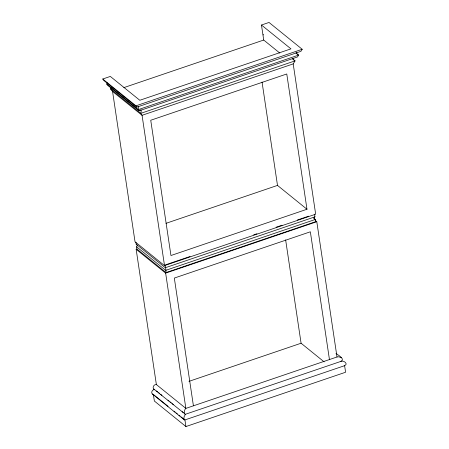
<?xml version="1.0" encoding="UTF-8"?>
<svg xmlns="http://www.w3.org/2000/svg" width="449" height="449" viewBox="0 0 449 449"><rect width="100%" height="100%" fill="white"/><g stroke="black" fill="none" stroke-linecap="round" stroke-linejoin="round"><path stroke-width="0.67" d="M296.716 52.135L296.783 53.79L298.607 55.109L297.474 56.956L139.151 110.802L107.912 85.546L106.677 83.98A2.458 2.043 -51 0 0 107.412 82.942M137.046 106.565L136.793 107.148L104.134 80.747L102.759 79.002L110.319 76.431L139.807 100.273L290.958 48.862L261.47 25.021L269.024 22.45L302.205 49.272L300.942 51.321L136.793 107.148L135.94 105.824L102.759 79.002M139.409 110.201L139.151 110.802L138.382 109.607L106.677 83.98M111.307 87.819A2.542 2.11 -51 0 1 110.544 88.891L112.564 91.461L142.058 115.303L293.203 63.893L295.06 60.879L292.361 58.696M185.392 414.281L184.039 416.88L183.989 418.996L184.634 420.023L344.608 365.682C348.727 364.004 343.536 359.89 340.87 361.4L185.392 414.281L153.788 389.081M314.541 214.156L314.945 216.845C313.436 217.26 314.059 219.196 315.333 219.449L315.669 221.671L166.029 272.565L136.906 249.021L136.575 246.804A1.695 1.409 -51 0 0 136.187 244.2L135.884 242.179M340.87 361.4C345.814 358.925 337.463 354.828 335.97 353.312M123.834 87.628L263.715 40.051L279.8 53.055M135.94 105.824L302.205 49.272M166.012 223.327L277.499 185.409L306.987 209.251L170.951 255.52L150.735 120.248L286.771 73.978L306.987 209.251M341.392 357.696L338.793 356.798L337.008 356.983L185.858 408.394L156.37 384.552L136.148 249.279L136.906 249.021M165.569 264.826L190.067 256.491M253.629 234.872L256.94 233.744M276.141 227.216L282.101 225.19M297.328 220.01L308.586 216.182M112.564 91.461L135.026 241.764L164.519 265.606L315.669 214.195L293.203 63.893M314.945 216.845L165.305 267.744L136.187 244.2M136.148 249.279L165.642 273.121L316.792 221.711L337.008 356.983M188.939 381.369L301.083 343.227L324.139 361.866M156.37 384.552A2.716 2.251 -51 0 0 153.283 386.729A2.716 2.251 -51 0 0 154.849 389.586A2.632 2.183 -51 0 0 151.857 391.696A2.632 2.183 -51 0 0 153.373 394.469L154.355 401.03L185.925 426.55L345.59 372.243L344.608 365.682M295.925 52.937L298.607 55.109L138.382 109.607L138.623 106.368M313.716 218.141L315.333 219.449L165.698 270.349L136.575 246.804M315.181 220.408L316.792 221.711M110.544 88.891L140.795 113.35L142.058 115.303L164.519 265.606M156.482 390.911L157.577 391.792M158.665 392.673L159.754 393.554M160.849 394.441L161.937 395.322M167.937 400.171L169.032 401.052M170.12 401.934L171.209 402.815M172.304 403.702L173.393 404.583M182.12 411.638L183.209 412.519M153.373 394.469L168.072 406.351M174.055 411.189L175.144 412.07M176.233 412.951L177.321 413.826M178.955 415.151L180.043 416.027M181.132 416.908L184.943 419.989L185.925 426.55M152.346 393.975L184.359 419.854M184.792 414.146C183.888 412.362 184.337 409.707 185.858 408.394L165.642 273.121M140.863 109.578L141.182 111.212L140.795 113.35L295.06 60.879L293.175 59.515L292.894 58.342M329.448 359.554L310.354 231.796L174.324 278.066L193.418 405.823M261.47 25.021L263.715 40.051M262.048 82.049L277.499 185.409M285.637 239.861L301.083 343.227M164.906 265.05C165.726 267.548 165.962 269.782 166.029 272.565M263.277 34.966A2.542 2.11 -51 0 1 263.232 34.365M104.134 80.747A2.458 2.043 -51 0 1 104.645 80.377"/></g></svg>
